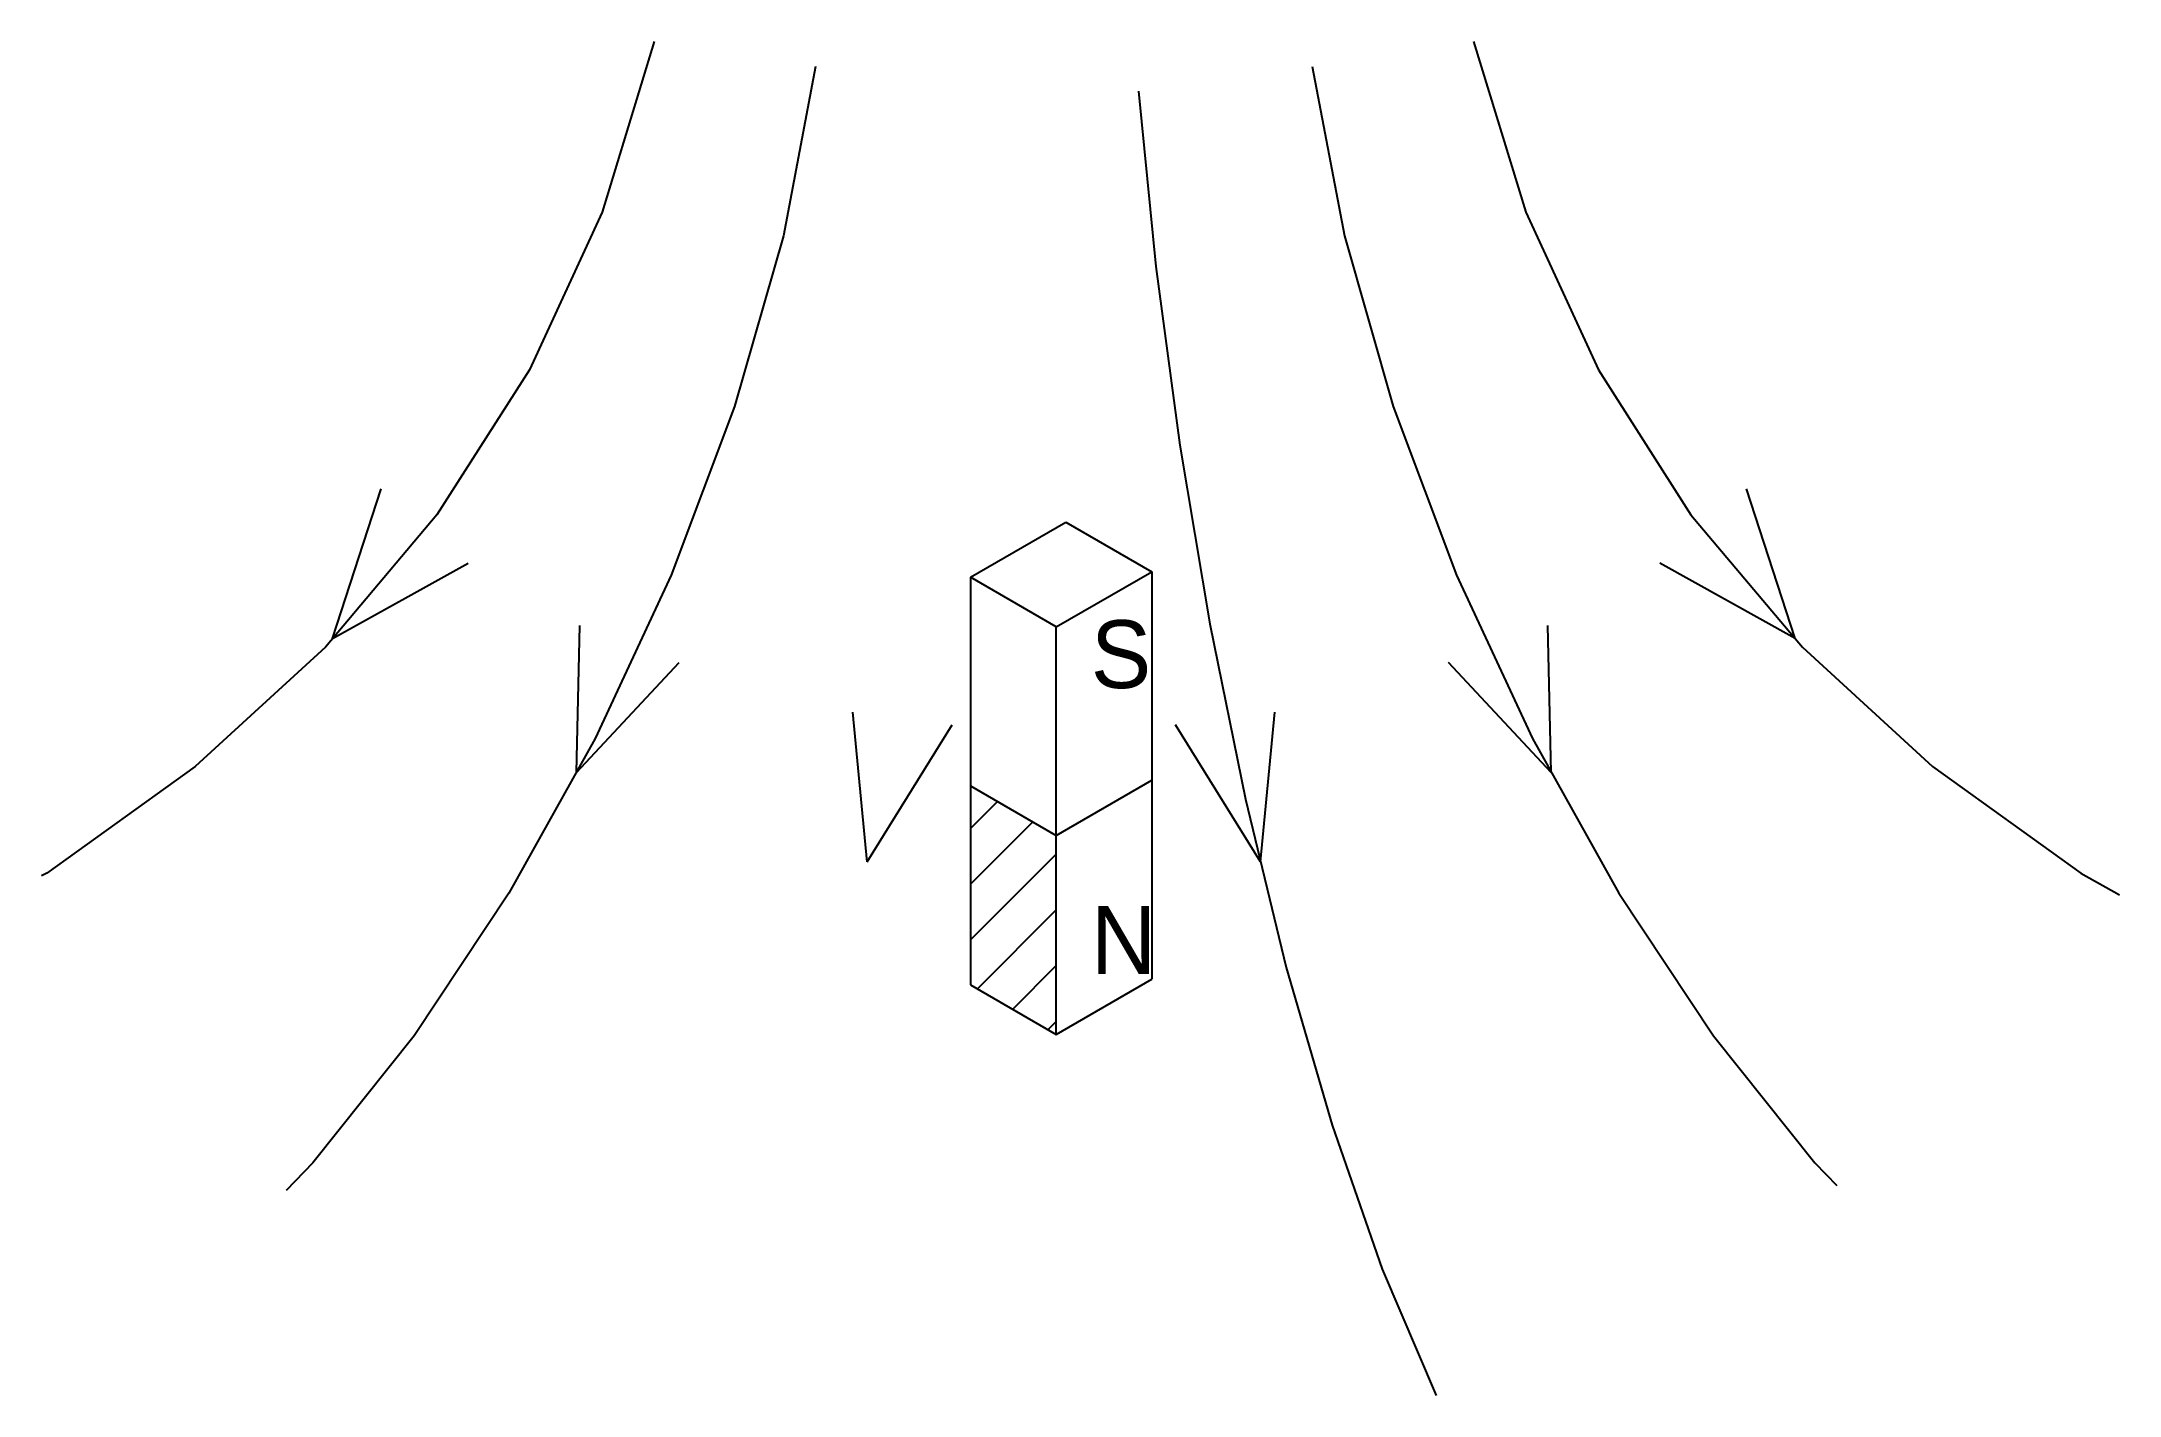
# Model space of a CAD drawing. Extents: x 89 to 256, y 37 to 146.
import ezdxf

# ---------------------------------------------------------------- set-up
doc = ezdxf.new("R2010")
doc.units = 0
doc.layers.get('0').update_dxf_attribs({"linetype": 'CONTINUOUS'})

msp = doc.modelspace()

# ---------------------------------------------------------------- hatches: boundary and pattern name
h = msp.add_hatch()
h.set_pattern_fill('ANSI31', color=256, style=0)
h.paths.add_polyline_path([(163.47, 86.09), (170.39, 82.09), (170.39, 66.07), (163.47, 70.07)])

# ---------------------------------------------------------------- linework, layer by layer
for p, q in [((112.08, 97.93), (116, 110)), ((229.92, 97.93), (226, 110)), ((163.47, 102.87), (171.16, 107.32)), ((171.16, 107.32), (178.09, 103.32)), ((112.08, 97.93), (123, 104)), ((229.92, 97.93), (219, 104)), ((170.39, 98.87), (163.47, 102.87)), ((163.47, 102.87), (163.47, 70.07)), ((170.39, 98.87), (178.09, 103.32)), ((178.09, 103.32), (178.09, 70.52)), ((131.73, 87.15), (132, 99)), ((170.39, 66.07), (170.39, 98.87)), ((210.27, 87.15), (210, 99)), ((131.73, 87.15), (140, 96)), ((210.27, 87.15), (202, 96)), ((155.15, 79.96), (154, 92)), ((155.15, 79.96), (162, 91)), ((186.85, 79.96), (180, 91)), ((186.85, 79.96), (188, 92)), ((163.47, 86.09), (170.39, 82.09)), ((170.39, 82.09), (178.09, 86.53)), ((170.39, 66.07), (178.09, 70.52)), ((163.47, 70.07), (170.39, 66.07))]:
    msp.add_line(p, q)
for points in [[(138, 146), (133.79, 132.27), (127.94, 119.56), (120.49, 107.89), (111.5, 97.25), (101.01, 87.64), (89.06, 79.06), (88.64, 78.82)], [(204, 146), (208.21, 132.27), (214.06, 119.56), (221.51, 107.89), (230.5, 97.25), (240.99, 87.64), (252.94, 79.06), (256.04, 77.31)], [(151, 144), (148.4, 130.36), (144.47, 116.61), (139.36, 103.03), (133.25, 89.88), (126.29, 77.43), (118.66, 65.95), (110.5, 55.72), (108.35, 53.51)], [(191, 144), (193.6, 130.36), (197.53, 116.61), (202.64, 103.03), (208.75, 89.88), (215.71, 77.43), (223.34, 65.95), (231.5, 55.72), (233.28, 53.89)], [(177, 142), (178.4, 127.89), (180.33, 113.5), (182.75, 99.11), (185.62, 85), (188.92, 71.45), (192.61, 58.75), (196.65, 47.17), (201, 37)]]:
    msp.add_lwpolyline(points)

# ---------------------------------------------------------------- texts
for s, p in [('S', (173.17, 93.95)), ('N', (173.17, 70.94))]:
    msp.add_text(s, height=5.46).set_placement(p)

doc.saveas('drawing.dxf')
